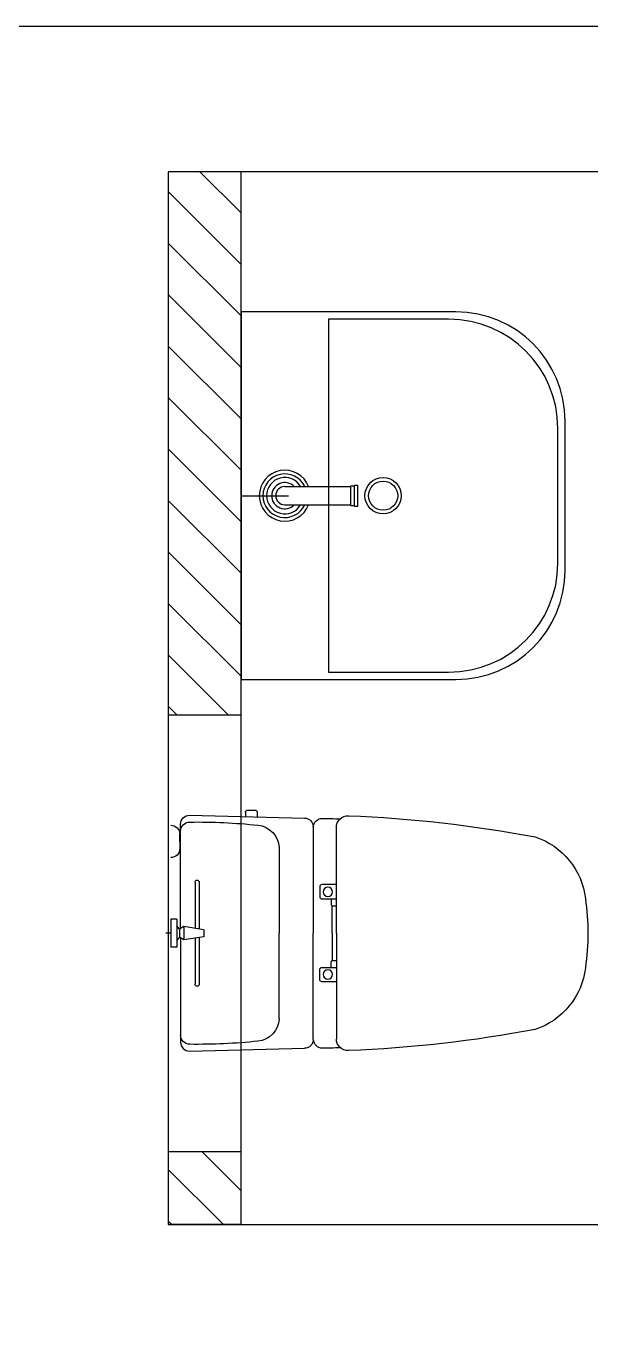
# Model space of a CAD drawing. Header units: millimetres. Extents: x -7413 to 64677, y 6112 to 38711.
# Drawn here: x 16778 to 17553, y 18667 to 20469 of the extents above; entities that cross this region are included whole.
import ezdxf

# ---------------------------------------------------------------- set-up
doc = ezdxf.new("R2010")
doc.units = ezdxf.units.MM
doc.header["$LTSCALE"] = 100
doc.linetypes.add('HIDDEN', pattern=[0.375, 0.25, -0.125])
for name, color, linetype in [('07-DIM WAL', 5, 'Continuous'), ('CO-BATH', 6, 'Continuous'), ('fin', 5, 'Continuous'), ('HL', 6, 'HIDDEN'), ('TOILET-1', 6, 'Continuous'), ('내부벽체선', 3, 'Continuous'), ('외곽선', 2, 'Continuous'), ('치수선', 1, 'Continuous'), ('해치', 8, 'Continuous')]:
    doc.layers.add(name, color=color, linetype=linetype)

# ---------------------------------------------------------------- blocks, each defined once
blk = doc.blocks.new('평면도')
at = {"layer": '외곽선'}
blk.add_lwpolyline([(21636.1, 21704.9), (22436.1, 21704.9), (22436.1, 15698.9), (22236.1, 15698.9), (22236.1, 16363.9), (20790.1, 16363.9), (20790.1, 14778.9), (18910.1, 14778.9), (18910.1, 14978.9), (20590.1, 14978.9)], dxfattribs=at)
blk = doc.blocks.new('A$C4B2D31F0')
for p, q in [((192.9, 707.3), (192.9, 716)), ((168.9, 707.3), (216.9, 707.3))]:
    blk.add_line(p, q)
at = {"layer": 'fin', "color": 4}
for p, q in [((185, 690.9), (20.4, 690.9)), ((37.2, 692.3), (24.7, 692.3)), ((37.2, 692.3), (49.7, 692.3)), ((200.9, 690.9), (365.5, 690.9)), ((47.7, 523.7), (192.9, 523.7)), ((338.2, 523.7), (192.9, 523.7)), ((12.6, 465.9), (192.9, 465.9)), ((373.3, 465.9), (192.9, 465.9)), ((192.9, 426.6), (13.7, 426.6)), ((192.9, 426.6), (372.2, 426.6))]:
    blk.add_line(p, q, dxfattribs=at)
for points in [[(20.4, 690.9), (7.9, 690.9, 0.421209), (-7.1, 675.5), (-2.4, 480.5, 0.001659)], [(365.5, 690.9), (378, 690.9, -0.421209), (392.9, 675.5), (388.3, 480.5, -0.001659)], [(12.6, 465.9, 0.371724), (-1.8, 451.2, 0.003515), (-1, 420.3, 0.320541)], [(373.3, 465.9, -0.371724), (387.7, 451.2, -0.003515), (386.9, 420.3, -0.320541)]]:
    blk.add_lwpolyline(points, format="xyb", dxfattribs=at)
for centre, radius, start, end in [((20.4, 674.9), 16, 90, 179.3116), ((24.7, 707.3), 15, 180, 270), ((49.7, 707.3), 15, 270, 0), ((365.5, 674.9), 16, 0.6884, 90), ((1004.3, 663.1), 1000, 179.3116, 185.9437), ((-618.4, 663.1), 1000, 354.0563, 0.6884), ((49.4, 563.7), 40, 185.9437, 267.5129), ((336.5, 563.7), 40, 272.4871, 354.0563), ((12.6, 480.9), 15, 181.3651, 270), ((373.3, 480.9), 15, 270, 358.6349), ((13.7, 406.6), 20, 90, 182.3333), ((372.2, 406.6), 20, 357.6667, 90), ((2197.7, 495.6), 2205.9, 182.3333, 190.6081), ((-1811.8, 495.6), 2205.9, 349.3919, 357.6667), ((148.7, 128.9), 125.5, 198.2964, 263.4241), ((237.2, 128.9), 125.5, 276.5759, 341.7036), ((192.9, 405.9), 405.9, 261.6993, 270), ((192.9, 405.9), 405.9, 270, 278.3007)]:
    blk.add_arc(centre, radius, start, end, dxfattribs=at)
at = {"layer": 'HL', "linetype": 'Continuous'}
for p, q in [((168.9, 697.3), (168.9, 707.3)), ((168.9, 697.3), (216.9, 697.3)), ((186, 692.5), (180.6, 697.3)), ((181.6, 685.5), (186, 692.5)), ((186, 692.5), (199.9, 692.5)), ((199.9, 692.5), (205.3, 697.3)), ((204.3, 685.5), (199.9, 692.5)), ((216.9, 697.3), (216.9, 707.3)), ((187, 651.2), (181.6, 685.5)), ((181.6, 685.5), (204.3, 685.5)), ((198.9, 651.2), (204.3, 685.5)), ((106.4, 666.3), (184.4, 666.3)), ((106.4, 659.3), (185.5, 659.3)), ((187, 651.2), (198.9, 651.2)), ((200.4, 659.3), (279.4, 659.3)), ((201.4, 666.3), (279.4, 666.3)), ((-12, 580.9), (-4.8, 580.9)), ((-16, 576.9), (-16, 564.8)), ((-12, 560.8), (-4.3, 560.8)), ((192.9, 433.7), (146.6, 433.7)), ((192.9, 433.7), (239.3, 433.7))]:
    blk.add_line(p, q, dxfattribs=at)
for points in [[(110.4, 426.6), (110.4, 450.8, -0.414214), (114.4, 454.8), (130.9, 454.8, -0.414214), (134.9, 450.8), (134.9, 435.2), (134.9, 426.6)], [(275.5, 426.6), (275.5, 450.8, 0.414214), (271.5, 454.8), (255, 454.8, 0.414214), (251, 450.8), (251, 435.2), (251, 426.6)], [(134.9, 435.2), (144.6, 435.2, -0.414214), (146.6, 433.2), (146.6, 426.6)], [(251, 435.2), (241.3, 435.2, 0.414214), (239.3, 433.2), (239.3, 426.6)]]:
    blk.add_lwpolyline(points, format="xyb", dxfattribs=at)
for centre in [(122.9, 440.9), (262.9, 440.9)]:
    blk.add_circle(centre, 8, dxfattribs=at)
for centre, radius, start, end in [((106.4, 662.8), 3.5, 90, 270), ((279.4, 662.8), 3.5, 270, 90), ((-12, 576.9), 4, 90, 180), ((-12, 564.8), 4, 180, 270)]:
    blk.add_arc(centre, radius, start, end, dxfattribs=at)
blk = doc.blocks.new('B-003')
blk.add_line((0, 0), (0, -65))
at = {"layer": 'CO-BATH'}
for p, q in [((-252.5, 0), (-252.5, -295)), ((252.5, 0), (-252.5, 0)), ((252.5, -295), (252.5, 0)), ((-102.5, -445), (102.5, -445))]:
    blk.add_line(p, q, dxfattribs=at)
at = {"layer": 'CO-BATH', "color": 8}
for p, q in [((-12.5, -60), (-12.5, -150.5)), ((12.5, -60), (12.5, -150.5)), ((-242.5, -120), (-242.5, -285)), ((242.5, -120), (-242.5, -120)), ((242.5, -285), (242.5, -120)), ((-14.5, -155.5), (-14.5, -160.5)), ((-14.5, -160.5), (14.5, -160.5)), ((-13.5, -150.5), (-13.5, -155.5)), ((13.5, -150.5), (13.5, -155.5)), ((14.5, -155.5), (14.5, -160.5)), ((-92.5, -435), (92.5, -435))]:
    blk.add_line(p, q, dxfattribs=at)
at = {"layer": 'CO-BATH', "color": 251}
for p, q in [((-14.5, -155.5), (14.5, -155.5)), ((-13.5, -150.5), (13.5, -150.5))]:
    blk.add_line(p, q, dxfattribs=at)
at = {"layer": 'CO-BATH', "color": 8}
blk.add_circle((0, -195), 25, dxfattribs=at)
at = {"layer": 'CO-BATH', "color": 251}
blk.add_circle((0, -195), 20, dxfattribs=at)
at = {"layer": 'CO-BATH', "color": 8}
for centre, radius, start, end in [((0, -60), 35, 290.9248, 249.0751), ((0, -60), 12.5, 360, 180), ((-92.5, -285), 150, 180, 270), ((92.5, -285), 150, 270, 0)]:
    blk.add_arc(centre, radius, start, end, dxfattribs=at)
at = {"layer": 'CO-BATH', "color": 251}
for radius, start, end in [(30, 294.6243, 245.3757), (25, 300, 240), (18, 313.9829, 226.017)]:
    blk.add_arc((0, -60), radius, start, end, dxfattribs=at)
at = {"layer": 'CO-BATH'}
for centre, start, end in [((-102.5, -295), 180, 270), ((102.5, -295), 270, 0)]:
    blk.add_arc(centre, 150, start, end, dxfattribs=at)

msp = doc.modelspace()

# ---------------------------------------------------------------- hatches: boundary and pattern name
at = {"layer": '해치'}
h = msp.add_hatch(dxfattribs=at)
h.set_pattern_fill('_USER', color=256, scale=50, angle=135, pattern_type=0)
h.set_pattern_definition([(135, (35595.495, 2467.22), (-35.35534, -35.35534), [])])
h.paths.add_polyline_path([(16972.6, 19522.9), (16972.6, 20268.9), (17072.6, 20268.9), (17072.6, 19522.9)])
h.paths.add_polyline_path([(16972.6, 20268.9), (17072.6, 20268.9)], flags=0)
h.paths.add_polyline_path([(16972.6, 18822.9), (16972.6, 18922.9), (17072.6, 18922.9), (17072.6, 18822.9)])

# ---------------------------------------------------------------- linework, layer by layer
at = {"layer": '내부벽체선'}
for p, q in [((16972.6, 19522.9), (17072.6, 19522.9)), ((16972.6, 18922.9), (17072.6, 18922.9))]:
    msp.add_line(p, q, dxfattribs=at)
msp.add_lwpolyline([(16972.6, 20268.9), (16972.6, 18822.9), (17072.6, 18822.9), (17072.6, 20268.9), (16972.6, 20268.9)], dxfattribs=at)

# ---------------------------------------------------------------- block references
at = {"layer": '07-DIM WAL', "rotation": 90.00000000000001}
msp.add_blockref('B-003', (17072.6, 19823.9), dxfattribs=at)
at = {"layer": 'TOILET-1', "xscale": -0.8096548802385197, "yscale": 0.8096548802385197, "zscale": 0.8096548802385197, "rotation": 90}
msp.add_blockref('A$C4B2D31F0', (17548.8, 19379.1), dxfattribs=at)
at = {"layer": '치수선', "rotation": 90}
msp.add_blockref('평면도', (33336.5, -1967.3), dxfattribs=at)

doc.saveas('drawing.dxf')
